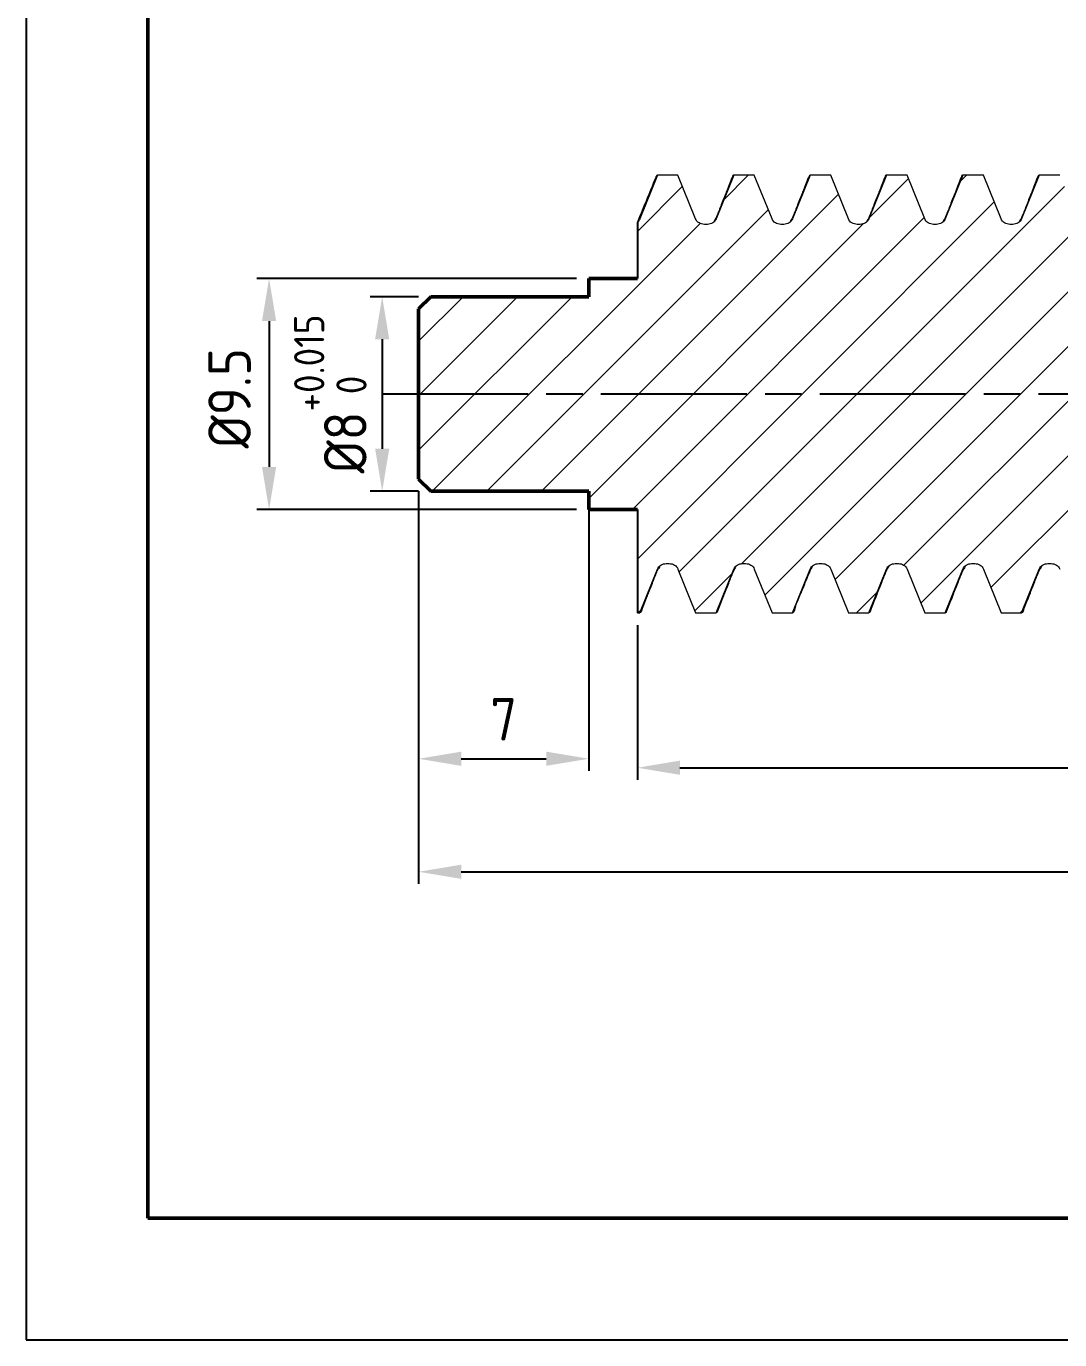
# Model space of a CAD drawing. Header units: millimetres. Extents: x 538 to 2406, y -113 to 359.
# Drawn here: x 1330 to 1372.5, y 39 to 93 of the extents above; entities that cross this region are included whole.
import ezdxf

# ---------------------------------------------------------------- set-up
doc = ezdxf.new("R2010")
doc.units = ezdxf.units.MM
doc.header["$LTSCALE"] = 0.5
doc.header["$PDSIZE"] = -5
doc.linetypes.add('AM_ISO08W050', pattern=[18, 12, -1.5, 3, -1.5])
doc.layers.get('0').update_dxf_attribs({"lineweight": 50})
for name, color, linetype, lineweight in [('AM_5', 3, 'Continuous', 25), ('AM_7', 4, 'AM_ISO08W050', 25), ('粗实线层', 7, 'Continuous', 50), ('细实线层', 7, 'Continuous', 25)]:
    doc.layers.add(name, color=color, linetype=linetype, lineweight=lineweight)
doc.styles.get("Standard").update_dxf_attribs({"font": 'isocp.shx', "bigfont": 'gbcbig.shx'})
doc.dimstyles.new('AM_ISO$0', dxfattribs={"dimscale": 0.5, "dimtxt": 3.5, "dimasz": 3.5, "dimexe": 1, "dimexo": 1, "dimgap": 1.5, "dimtad": 1, "dimdsep": 46, "dimtxsty": 'Standard', "dimcen": 0, "dimclrd": 256, "dimclre": 256, "dimclrt": 2, "dimadec": 0, "dimazin": 2, "dimtp": 0.1, "dimtm": 0.1, "dimtfac": 0.71, "dimtdec": 3, "dimtmove": 0, "dimatfit": 3, "dimfxl": 1, "dimlwd": -1, "dimlwe": -1, "dimarcsym": 1})

# ---------------------------------------------------------------- blocks, each defined once
blk = doc.blocks.new('$CAXA_FRAME_13B17AC1$')
at = {"layer": '粗实线层'}
for p, q in [((95, 138.5), (-95, 138.5)), ((-95, 138.5), (-95, -138.5))]:
    blk.add_line(p, q, dxfattribs=at)
at = {"layer": '细实线层'}
for p, q in [((105, 148.5), (-105, 148.5)), ((-105, 148.5), (-105, -148.5))]:
    blk.add_line(p, q, dxfattribs=at)
blk = doc.blocks.new('*D157')
at = {"layer": 'AM_5', "linetype": 'ByBlock', "transparency": 16777216}
for p, q in [((1346.166, 73.893), (1346.166, 57.746)), ((1412.166, 70.393), (1412.166, 57.746)), ((1347.916, 58.246), (1410.416, 58.246))]:
    blk.add_line(p, q, dxfattribs=at)
at = {"layer": 'AM_5', "lineweight": 50, "transparency": 16777216}
for points in [[(1347.916, 58.537), (1347.916, 57.954), (1346.166, 58.246)], [(1410.416, 58.537), (1410.416, 57.954), (1412.166, 58.246)]]:
    blk.add_solid(points, dxfattribs=at)
at = {"layer": 'Defpoints', "color": 0, "lineweight": 50, "transparency": 16777216}
for p in [(1346.166, 74.393), (1412.166, 70.893), (1412.166, 58.246)]:
    blk.add_point(p, dxfattribs=at)
at = {"layer": 'AM_5', "color": 2, "transparency": 16777216, "insert": (1380.03, 59.871), "char_height": 1.75, "attachment_point": 5}
blk.add_mtext('66', dxfattribs=at)
blk = doc.blocks.new('*D160')
at = {"layer": 'AM_5', "linetype": 'ByBlock', "transparency": 16777216}
for p, q in [((1346.166, 73.893), (1346.166, 62.393)), ((1353.166, 73.393), (1353.166, 62.393)), ((1347.916, 62.893), (1351.416, 62.893))]:
    blk.add_line(p, q, dxfattribs=at)
at = {"layer": 'AM_5', "lineweight": 50, "transparency": 16777216}
for points in [[(1347.916, 63.185), (1347.916, 62.601), (1346.166, 62.893)], [(1351.416, 63.185), (1351.416, 62.601), (1353.166, 62.893)]]:
    blk.add_solid(points, dxfattribs=at)
at = {"layer": 'Defpoints', "color": 0, "lineweight": 50, "transparency": 16777216}
for p in [(1346.166, 74.393), (1353.166, 73.893), (1353.166, 62.893)]:
    blk.add_point(p, dxfattribs=at)
at = {"layer": 'AM_5', "color": 2, "transparency": 16777216, "insert": (1349.666, 64.518), "char_height": 1.75, "attachment_point": 5}
blk.add_mtext('7', dxfattribs=at)
blk = doc.blocks.new('*D161')
at = {"layer": 'AM_5', "linetype": 'ByBlock', "transparency": 16777216}
for p, q in [((1355.166, 68.393), (1355.166, 62.024)), ((1405.166, 68.393), (1405.166, 62.024)), ((1356.916, 62.524), (1403.416, 62.524))]:
    blk.add_line(p, q, dxfattribs=at)
at = {"layer": 'AM_5', "lineweight": 50, "transparency": 16777216}
for points in [[(1356.916, 62.816), (1356.916, 62.233), (1355.166, 62.524)], [(1403.416, 62.816), (1403.416, 62.233), (1405.166, 62.524)]]:
    blk.add_solid(points, dxfattribs=at)
at = {"layer": 'Defpoints', "color": 0, "lineweight": 50, "transparency": 16777216}
for p in [(1355.166, 68.893), (1405.166, 68.893), (1405.166, 62.524)]:
    blk.add_point(p, dxfattribs=at)
at = {"layer": 'AM_5', "color": 2, "transparency": 16777216, "insert": (1380.166, 64.149), "char_height": 1.75, "attachment_point": 5}
blk.add_mtext('50', dxfattribs=at)
blk = doc.blocks.new('*D162')
at = {"layer": 'AM_5', "linetype": 'ByBlock', "transparency": 16777216}
for p, q in [((1352.666, 82.643), (1339.512, 82.643)), ((1340.012, 80.893), (1340.012, 74.893)), ((1352.666, 73.143), (1339.512, 73.143))]:
    blk.add_line(p, q, dxfattribs=at)
at = {"layer": 'AM_5', "lineweight": 50, "transparency": 16777216}
for points in [[(1339.72, 80.893), (1340.304, 80.893), (1340.012, 82.643)], [(1339.72, 74.893), (1340.304, 74.893), (1340.012, 73.143)]]:
    blk.add_solid(points, dxfattribs=at)
at = {"layer": 'Defpoints', "color": 0, "lineweight": 50, "transparency": 16777216}
for p in [(1353.166, 82.643), (1340.012, 73.143), (1353.166, 73.143)]:
    blk.add_point(p, dxfattribs=at)
at = {"layer": 'AM_5', "color": 2, "transparency": 16777216, "insert": (1338.387, 77.716), "char_height": 1.75, "attachment_point": 5, "rotation": 90}
blk.add_mtext('%%C9.5', dxfattribs=at)
blk = doc.blocks.new('*D163')
at = {"layer": 'AM_5', "linetype": 'ByBlock', "transparency": 16777216}
for p, q in [((1346.166, 81.893), (1344.166, 81.893)), ((1344.666, 80.143), (1344.666, 75.643)), ((1346.166, 73.893), (1344.166, 73.893))]:
    blk.add_line(p, q, dxfattribs=at)
at = {"layer": 'AM_5', "lineweight": 50, "transparency": 16777216}
for points in [[(1344.374, 80.143), (1344.958, 80.143), (1344.666, 81.893)], [(1344.374, 75.643), (1344.958, 75.643), (1344.666, 73.893)]]:
    blk.add_solid(points, dxfattribs=at)
at = {"layer": 'Defpoints', "color": 0, "lineweight": 50, "transparency": 16777216}
for p in [(1346.666, 81.893), (1344.666, 73.893), (1346.666, 73.893)]:
    blk.add_point(p, dxfattribs=at)
at = {"layer": 'AM_5', "color": 2, "transparency": 16777216, "insert": (1342.533, 77.893), "char_height": 1.75, "attachment_point": 5, "rotation": 90}
blk.add_mtext('%%C8{}{\\H0.71x;\\C3;\\S+0.015^  0;}', dxfattribs=at)

msp = doc.modelspace()

# ---------------------------------------------------------------- linework, layer by layer
at = {"color": 7, "linetype": 'Continuous', "lineweight": 0}
for p, q in [((1355.1661, 84.5759), (1357.0219, 86.4318)), ((1356.8824, 70.5768), (1372.732, 86.4264)), ((1358.7307, 85.8955), (1359.7282, 86.893)), ((1364.707, 85.1366), (1366.3187, 86.7483)), ((1368.4573, 86.6419), (1368.7085, 86.893)), ((1351.2183, 73.893), (1363.4353, 86.1099)), ((1363.2957, 70.2549), (1379.1454, 86.1046)), ((1348.9733, 73.893), (1360.5518, 85.4715)), ((1355.1661, 71.1056), (1369.8486, 85.7881)), ((1360.4123, 69.6166), (1376.2619, 85.4662)), ((1369.7091, 69.9331), (1385.5587, 85.7827)), ((1346.7282, 73.893), (1357.7428, 84.9076)), ((1353.1661, 73.5957), (1364.4575, 84.8871)), ((1354.9585, 73.143), (1366.9652, 85.1497)), ((1359.468, 70.9174), (1373.4559, 84.9052)), ((1366.1337, 70.8478), (1380.1766, 84.8908)), ((1366.8256, 69.2947), (1382.6753, 85.1444)), ((1353.1661, 82.5759), (1353.2331, 82.643)), ((1346.1661, 80.0661), (1347.993, 81.893)), ((1346.1661, 77.821), (1350.2381, 81.893)), ((1346.1661, 75.5759), (1352.4831, 81.893)), ((1357.5289, 68.9782), (1359.0597, 70.5091)), ((1364.1789, 68.893), (1365.036, 69.7501)), ((1355.1986, 68.893), (1355.3094, 69.0038)), ((1370.914, 68.893), (1371.0123, 68.9912))]:
    msp.add_line(p, q, dxfattribs=at)
at = {"color": 7, "linetype": 'Continuous', "lineweight": 15}
for p, q in [((1355.9925, 86.893), (1355.2646, 85.093)), ((1356.835, 86.893), (1355.9925, 86.893)), ((1357.5633, 85.093), (1356.8354, 86.893)), ((1359.1341, 86.893), (1358.4062, 85.093)), ((1359.9762, 86.893), (1359.1341, 86.893)), ((1360.7049, 85.093), (1359.977, 86.893)), ((1362.2757, 86.893), (1361.5478, 85.093)), ((1363.1178, 86.893), (1362.2757, 86.893)), ((1363.8465, 85.093), (1363.1186, 86.893)), ((1365.4173, 86.893), (1364.6894, 85.093)), ((1366.2587, 86.893), (1365.4173, 86.893)), ((1366.9881, 85.093), (1366.2602, 86.893)), ((1368.5589, 86.893), (1367.831, 85.093)), ((1369.401, 86.893), (1368.5589, 86.893)), ((1370.1297, 85.093), (1369.4018, 86.893)), ((1371.7005, 86.893), (1370.9726, 85.093)), ((1372.5419, 86.893), (1371.7005, 86.893)), ((1358.0491, 84.868), (1357.9204, 84.868)), ((1361.1907, 84.868), (1361.062, 84.868)), ((1364.3323, 84.868), (1364.2036, 84.868)), ((1367.4739, 84.868), (1367.3452, 84.868)), ((1370.6155, 84.868), (1370.4868, 84.868)), ((1356.3496, 70.918), (1356.4783, 70.918)), ((1359.4912, 70.918), (1359.6199, 70.918)), ((1362.6328, 70.918), (1362.7615, 70.918)), ((1365.7744, 70.918), (1365.9031, 70.918)), ((1368.916, 70.918), (1369.0447, 70.918)), ((1372.0576, 70.918), (1372.1863, 70.918)), ((1355.2646, 68.893), (1355.9925, 70.693)), ((1356.8354, 70.693), (1357.5633, 68.893)), ((1358.4062, 68.893), (1359.1341, 70.693)), ((1359.977, 70.693), (1360.7049, 68.893)), ((1361.5478, 68.893), (1362.2757, 70.693)), ((1363.1186, 70.693), (1363.8465, 68.893)), ((1364.6894, 68.893), (1365.4173, 70.693)), ((1366.2602, 70.693), (1366.9881, 68.893)), ((1367.831, 68.893), (1368.5589, 70.693)), ((1369.4018, 70.693), (1370.1297, 68.893)), ((1370.9725, 68.893), (1371.7005, 70.693)), ((1355.1661, 68.893), (1355.2646, 68.893)), ((1357.5633, 68.893), (1358.4062, 68.893)), ((1360.7049, 68.893), (1361.5478, 68.893)), ((1363.8465, 68.893), (1364.6894, 68.893)), ((1366.9881, 68.893), (1367.831, 68.893)), ((1370.1297, 68.893), (1370.9726, 68.893))]:
    msp.add_line(p, q, dxfattribs=at)
at = {"color": 7, "linetype": 'Continuous', "lineweight": -3}
for p, q in [((1355.1661, 84.9594), (1355.1661, 82.643)), ((1355.1661, 73.143), (1355.1661, 68.893))]:
    msp.add_line(p, q, dxfattribs=at)
at = {"color": 7, "linetype": 'Continuous', "lineweight": 50}
for p, q in [((1353.1661, 81.893), (1353.1661, 82.643)), ((1353.1661, 82.643), (1355.1661, 82.643)), ((1346.1661, 81.393), (1346.6661, 81.893)), ((1346.6661, 81.893), (1348.1661, 81.893)), ((1348.1661, 81.893), (1353.1661, 81.893)), ((1346.1661, 74.393), (1346.1661, 81.393)), ((1346.6661, 73.893), (1346.1661, 74.393)), ((1348.1661, 73.893), (1346.6661, 73.893)), ((1353.1661, 73.893), (1348.1661, 73.893)), ((1353.1661, 73.143), (1353.1661, 73.893)), ((1355.1661, 73.143), (1353.1661, 73.143))]:
    msp.add_line(p, q, dxfattribs=at)
at = {"color": 7, "linetype": 'Continuous', "lineweight": 15}
for points, knots in [([(1355.9082, 86.7684), (1355.7854, 86.4683), (1355.5438, 85.8777), (1355.3019, 85.2887), (1355.1829, 84.999)], [0, 0, 0, 0, 0.50821495, 1, 1, 1, 1]), ([(1355.9925, 86.893), (1355.9718, 86.8868), (1355.9434, 86.8784), (1355.9157, 86.7795), (1355.9083, 86.753)], [0, 0, 0, 0, 0.73303136, 1, 1, 1, 1]), ([(1359.0525, 86.7761), (1358.9781, 86.5879), (1358.8442, 86.2486), (1358.6323, 85.7078), (1358.4716, 85.3072), (1358.3898, 85.1143), (1358.3687, 85.0644)], [0, 0, 0, 0, 0.3710379, 0.6686764, 0.9143517, 1, 1, 1, 1]), ([(1359.1341, 86.893), (1359.1338, 86.893), (1359.1094, 86.8926), (1359.0816, 86.8827), (1359.0551, 86.7769), (1359.0521, 86.7648)], [0, 0, 0, 0, 0.01258144, 0.88683111, 1, 1, 1, 1]), ([(1362.1941, 86.7761), (1362.1197, 86.5879), (1361.9858, 86.2487), (1361.7739, 85.7076), (1361.61, 85.2992), (1361.5249, 85.0989), (1361.5006, 85.0415)], [0, 0, 0, 0, 0.3662686, 0.6600812, 0.9025986, 1, 1, 1, 1]), ([(1362.2757, 86.893), (1362.2549, 86.8872), (1362.2273, 86.8796), (1362.2002, 86.7835), (1362.1935, 86.7596)], [0, 0, 0, 0, 0.751703, 1, 1, 1, 1]), ([(1365.3356, 86.7761), (1365.2613, 86.5879), (1365.1274, 86.2486), (1364.9155, 85.7078), (1364.7556, 85.3091), (1364.6745, 85.1179), (1364.6541, 85.0698)], [0, 0, 0, 0, 0.372169, 0.6707149, 0.9171392, 1, 1, 1, 1]), ([(1365.4173, 86.893), (1365.3924, 86.8894), (1365.3647, 86.8854), (1365.3379, 86.7765), (1365.3353, 86.7658)], [0, 0, 0, 0, 0.9018466, 1, 1, 1, 1]), ([(1368.4772, 86.7761), (1368.4029, 86.5879), (1368.269, 86.2486), (1368.0571, 85.7078), (1367.8962, 85.3066), (1367.8141, 85.1132), (1367.7928, 85.0628)], [0, 0, 0, 0, 0.3707039, 0.6680745, 0.9135286, 1, 1, 1, 1]), ([(1368.5589, 86.893), (1368.5329, 86.8904), (1368.5052, 86.8877), (1368.4786, 86.7759), (1368.477, 86.7695)], [0, 0, 0, 0, 0.9421846, 1, 1, 1, 1]), ([(1371.6188, 86.7761), (1371.5445, 86.5879), (1371.4105, 86.2486), (1371.1987, 85.7078), (1371.0388, 85.3092), (1370.9578, 85.1181), (1370.9374, 85.0701)], [0, 0, 0, 0, 0.3722436, 0.6708493, 0.917323, 1, 1, 1, 1]), ([(1371.7005, 86.893), (1371.678, 86.8878), (1371.6503, 86.8815), (1371.6233, 86.7797), (1371.6183, 86.7607)], [0, 0, 0, 0, 0.8134614, 1, 1, 1, 1]), ([(1355.1816, 84.9979), (1355.1802, 84.9935), (1355.1786, 84.9884), (1355.167, 84.9771), (1355.1654, 84.9757)], [0, 0, 0, 0, 0.8694387, 1, 1, 1, 1]), ([(1357.9204, 84.868), (1357.8477, 84.868), (1357.7679, 84.8886), (1357.637, 84.9711), (1357.5882, 85.0316), (1357.5633, 85.093)], [0, 0, 0, 0, 0.5, 0.5, 1, 1, 1, 1]), ([(1358.4062, 85.093), (1358.3813, 85.0316), (1358.3325, 84.9711), (1358.2016, 84.8886), (1358.1218, 84.868), (1358.0491, 84.868)], [0, 0, 0, 0, 0.5, 0.5, 1, 1, 1, 1]), ([(1361.062, 84.868), (1360.9893, 84.868), (1360.9095, 84.8886), (1360.7786, 84.9711), (1360.7297, 85.0316), (1360.7049, 85.093)], [0, 0, 0, 0, 0.5, 0.5, 1, 1, 1, 1]), ([(1361.5478, 85.093), (1361.5229, 85.0316), (1361.4741, 84.9711), (1361.3432, 84.8886), (1361.2634, 84.868), (1361.1907, 84.868)], [0, 0, 0, 0, 0.5, 0.5, 1, 1, 1, 1]), ([(1364.2036, 84.868), (1364.1309, 84.868), (1364.051, 84.8886), (1363.9202, 84.9711), (1363.8713, 85.0316), (1363.8465, 85.093)], [0, 0, 0, 0, 0.5, 0.5, 1, 1, 1, 1]), ([(1364.6894, 85.093), (1364.6645, 85.0316), (1364.6157, 84.9711), (1364.4848, 84.8886), (1364.4049, 84.868), (1364.3323, 84.868)], [0, 0, 0, 0, 0.5, 0.5, 1, 1, 1, 1]), ([(1367.3452, 84.868), (1367.2725, 84.868), (1367.1926, 84.8886), (1367.0618, 84.9711), (1367.0129, 85.0316), (1366.9881, 85.093)], [0, 0, 0, 0, 0.5, 0.5, 1, 1, 1, 1]), ([(1367.831, 85.093), (1367.8061, 85.0316), (1367.7573, 84.9711), (1367.6264, 84.8886), (1367.5465, 84.868), (1367.4739, 84.868)], [0, 0, 0, 0, 0.5, 0.5, 1, 1, 1, 1]), ([(1370.4868, 84.868), (1370.4141, 84.868), (1370.3342, 84.8886), (1370.2034, 84.9711), (1370.1545, 85.0316), (1370.1297, 85.093)], [0, 0, 0, 0, 0.5, 0.5, 1, 1, 1, 1]), ([(1370.9726, 85.093), (1370.9477, 85.0316), (1370.8989, 84.9711), (1370.768, 84.8886), (1370.6881, 84.868), (1370.6155, 84.868)], [0, 0, 0, 0, 0.5, 0.5, 1, 1, 1, 1]), ([(1355.9925, 70.693), (1356.0174, 70.7544), (1356.0662, 70.8149), (1356.1971, 70.8974), (1356.2769, 70.918), (1356.3496, 70.918)], [0, 0, 0, 0, 0.5, 0.5, 1, 1, 1, 1]), ([(1356.4783, 70.918), (1356.551, 70.918), (1356.6308, 70.8974), (1356.7617, 70.8149), (1356.8105, 70.7544), (1356.8354, 70.693)], [0, 0, 0, 0, 0.5, 0.5, 1, 1, 1, 1]), ([(1359.1341, 70.693), (1359.159, 70.7544), (1359.2078, 70.8149), (1359.3387, 70.8974), (1359.4185, 70.918), (1359.4912, 70.918)], [0, 0, 0, 0, 0.5, 0.5, 1, 1, 1, 1]), ([(1359.2208, 70.8113), (1359.2123, 70.7871), (1359.1838, 70.7059), (1359.1546, 70.6983), (1359.1341, 70.693)], [0, 0, 0, 0, 0.2969805, 1, 1, 1, 1]), ([(1359.6199, 70.918), (1359.6926, 70.918), (1359.7724, 70.8974), (1359.9033, 70.8149), (1359.9521, 70.7544), (1359.977, 70.693)], [0, 0, 0, 0, 0.5, 0.5, 1, 1, 1, 1]), ([(1362.2757, 70.693), (1362.3005, 70.7544), (1362.3494, 70.8149), (1362.4803, 70.8974), (1362.5601, 70.918), (1362.6328, 70.918)], [0, 0, 0, 0, 0.5, 0.5, 1, 1, 1, 1]), ([(1362.7615, 70.918), (1362.8341, 70.918), (1362.914, 70.8974), (1363.0449, 70.8149), (1363.0937, 70.7544), (1363.1186, 70.693)], [0, 0, 0, 0, 0.5, 0.5, 1, 1, 1, 1]), ([(1365.4173, 70.693), (1365.4421, 70.7544), (1365.491, 70.8149), (1365.6218, 70.8974), (1365.7017, 70.918), (1365.7744, 70.918)], [0, 0, 0, 0, 0.5, 0.5, 1, 1, 1, 1]), ([(1365.504, 70.8112), (1365.4956, 70.7873), (1365.467, 70.7058), (1365.4379, 70.6983), (1365.4173, 70.693)], [0, 0, 0, 0, 0.2943546, 1, 1, 1, 1]), ([(1365.9031, 70.918), (1365.9757, 70.918), (1366.0556, 70.8974), (1366.1865, 70.8149), (1366.2353, 70.7544), (1366.2602, 70.693)], [0, 0, 0, 0, 0.5, 0.5, 1, 1, 1, 1]), ([(1367.9126, 69.0099), (1367.9869, 69.1981), (1368.1209, 69.5373), (1368.3328, 70.0784), (1368.4983, 70.4906), (1368.5848, 70.6945), (1368.6107, 70.7554)], [0, 0, 0, 0, 0.3640397, 0.6560644, 0.897106, 1, 1, 1, 1]), ([(1368.5589, 70.693), (1368.5837, 70.7544), (1368.6326, 70.8149), (1368.7634, 70.8974), (1368.8433, 70.918), (1368.916, 70.918)], [0, 0, 0, 0, 0.5, 0.5, 1, 1, 1, 1]), ([(1369.0447, 70.918), (1369.1173, 70.918), (1369.1972, 70.8974), (1369.3281, 70.8149), (1369.3769, 70.7544), (1369.4018, 70.693)], [0, 0, 0, 0, 0.5, 0.5, 1, 1, 1, 1]), ([(1371.7005, 70.693), (1371.7253, 70.7544), (1371.7742, 70.8149), (1371.905, 70.8974), (1371.9849, 70.918), (1372.0576, 70.918)], [0, 0, 0, 0, 0.5, 0.5, 1, 1, 1, 1]), ([(1372.1863, 70.918), (1372.2589, 70.918), (1372.3388, 70.8974), (1372.4697, 70.8149), (1372.5185, 70.7544), (1372.5434, 70.693)], [0, 0, 0, 0, 0.5, 0.5, 1, 1, 1, 1]), ([(1355.3462, 69.0099), (1355.4206, 69.1981), (1355.5545, 69.5373), (1355.7664, 70.0784), (1355.9301, 70.4863), (1356.0149, 70.6861), (1356.0391, 70.743)], [0, 0, 0, 0, 0.366575, 0.6606335, 0.9033538, 1, 1, 1, 1]), ([(1358.4878, 69.0099), (1358.5622, 69.1981), (1358.6961, 69.5373), (1358.908, 70.0783), (1359.0694, 70.4807), (1359.152, 70.6754), (1359.1739, 70.7271)], [0, 0, 0, 0, 0.36988818, 0.66660443, 0.9115185, 1, 1, 1, 1]), ([(1361.6715, 69.1635), (1361.794, 69.4598), (1362.0128, 69.9888), (1362.2317, 70.5154), (1362.328, 70.7469)], [0, 0, 0, 0, 0.5602596, 1, 1, 1, 1]), ([(1364.771, 69.0099), (1364.8453, 69.1981), (1364.9793, 69.5373), (1365.1911, 70.0783), (1365.3526, 70.4808), (1365.4353, 70.6755), (1365.4572, 70.7272)], [0, 0, 0, 0, 0.3698496, 0.6665349, 0.9114235, 1, 1, 1, 1]), ([(1371.0542, 69.0099), (1371.1285, 69.1981), (1371.2625, 69.5373), (1371.4744, 70.0784), (1371.639, 70.4885), (1371.7247, 70.6905), (1371.7498, 70.7495)], [0, 0, 0, 0, 0.36523964, 0.65822693, 0.90006307, 1, 1, 1, 1]), ([(1361.6726, 69.1709), (1361.653, 69.0932), (1361.629, 68.998), (1361.6006, 68.9408), (1361.5874, 68.9193), (1361.5742, 68.9042), (1361.561, 68.8948), (1361.5522, 68.8936), (1361.5478, 68.893)], [0, 0, 0, 0, 0.4706245, 0.5764988, 0.6823731, 0.7882475, 0.894122, 1, 1, 1, 1]), ([(1355.347, 69.021), (1355.3362, 68.9891), (1355.3087, 68.9082), (1355.2812, 68.8987), (1355.2646, 68.893)], [0, 0, 0, 0, 0.394368, 1, 1, 1, 1]), ([(1358.4882, 69.0107), (1358.4747, 68.9766), (1358.4474, 68.9078), (1358.42, 68.898), (1358.4062, 68.893)], [0, 0, 0, 0, 0.4939778, 1, 1, 1, 1]), ([(1364.7722, 69.0313), (1364.761, 68.9947), (1364.7334, 68.9046), (1364.7058, 68.8973), (1364.6894, 68.893)], [0, 0, 0, 0, 0.4062093, 1, 1, 1, 1]), ([(1367.9135, 69.0255), (1367.8968, 68.9787), (1367.8693, 68.9018), (1367.8417, 68.8955), (1367.831, 68.893)], [0, 0, 0, 0, 0.608508, 1, 1, 1, 1]), ([(1371.0545, 69.0104), (1371.0544, 69.0099), (1371.0322, 68.9219), (1371.0049, 68.9006), (1370.9777, 68.8942), (1370.9725, 68.893)], [0, 0, 0, 0, 0.0049298, 0.8114408, 1, 1, 1, 1])]:
    msp.add_open_spline(points, degree=3, knots=knots, dxfattribs=at)
msp.add_open_spline([(1355.2646, 85.093), (1355.2452, 85.045), (1355.2116, 84.9974), (1355.1661, 84.9594)], degree=3, dxfattribs=at)
at = {"color": 8, "linetype": 'Continuous', "lineweight": 15}
for points, knots in [([(1355.2646, 85.093), (1355.2539, 85.0913), (1355.2278, 85.087), (1355.2021, 85.029), (1355.1869, 84.9948)], [0, 0, 0, 0, 0.410577, 1, 1, 1, 1]), ([(1358.4062, 85.093), (1358.4058, 85.093), (1358.3875, 85.0928), (1358.3576, 85.0762), (1358.3287, 85.0018), (1358.3175, 84.9731)], [0, 0, 0, 0, 0.0116279, 0.6183012, 1, 1, 1, 1]), ([(1361.5478, 85.093), (1361.5216, 85.0851), (1361.4913, 85.0759), (1361.4618, 84.9845), (1361.4578, 84.972)], [0, 0, 0, 0, 0.86350171, 1, 1, 1, 1]), ([(1364.6894, 85.093), (1364.6736, 85.0884), (1364.6432, 85.0794), (1364.6132, 85.0066), (1364.5988, 84.9716)], [0, 0, 0, 0, 0.519343, 1, 1, 1, 1]), ([(1367.831, 85.093), (1367.8255, 85.0921), (1367.8021, 85.0881), (1367.7722, 85.0607), (1367.7484, 84.9911), (1367.7422, 84.973)], [0, 0, 0, 0, 0.1826932, 0.7877656, 1, 1, 1, 1]), ([(1370.9726, 85.093), (1370.957, 85.0856), (1370.9259, 85.0709), (1370.8945, 85.0226), (1370.8791, 84.97), (1370.8789, 84.969)], [0, 0, 0, 0, 0.4965994, 0.9910835, 1, 1, 1, 1]), ([(1356.0805, 70.8124), (1356.0768, 70.7995), (1356.0481, 70.7016), (1356.0183, 70.697), (1355.9925, 70.693)], [0, 0, 0, 0, 0.1312222, 1, 1, 1, 1]), ([(1362.3631, 70.8118), (1362.3585, 70.7968), (1362.33, 70.7025), (1362.3005, 70.6973), (1362.2757, 70.693)], [0, 0, 0, 0, 0.1588226, 1, 1, 1, 1]), ([(1368.6497, 70.8147), (1368.6481, 70.8085), (1368.6186, 70.6983), (1368.5879, 70.6956), (1368.5589, 70.693)], [0, 0, 0, 0, 0.0557251, 1, 1, 1, 1]), ([(1371.7899, 70.8135), (1371.7874, 70.8044), (1371.7583, 70.6999), (1371.7281, 70.6963), (1371.7005, 70.693)], [0, 0, 0, 0, 0.08776016, 1, 1, 1, 1])]:
    msp.add_open_spline(points, degree=3, knots=knots, dxfattribs=at)
at = {"layer": 'AM_7'}
msp.add_line((1344.6661, 77.893), (1413.6661, 77.893), dxfattribs=at)

# ---------------------------------------------------------------- block references
at = {"layer": '粗实线层', "xscale": 0.5, "yscale": 0.5, "zscale": 0.5, "rotation": 90}
msp.add_blockref('$CAXA_FRAME_13B17AC1$', (1404.2719, 91.504), dxfattribs=at)

# ---------------------------------------------------------------- dimensions: what is measured, and where the dimension line sits
at = {"layer": 'AM_5'}
for base, p1, p2, text, picture, middle in [((1344.6661, 73.893), (1346.6661, 81.893), (1346.6661, 73.893), '%%C<>{}{\\H0.71x;\\C3;\\S+0.015^  0;}', '*D163', (1344.6661, 77.893)), ((1340.012, 73.143), (1353.1661, 82.643), (1353.1661, 73.143), '%%C<>', '*D162', (1340.012, 77.7164))]:
    dim = msp.add_linear_dim(base=base, p1=p1, p2=p2, angle=90, text=text, dimstyle='AM_ISO$0', override={"dimpost": ''}, dxfattribs=at)
    dim.commit()
    dim.dimension.update_dxf_attribs({"geometry": picture, "text_midpoint": middle, "dimtype": 160})
dim = msp.add_linear_dim(base=(1412.1661, 58.2457), p1=(1346.1661, 74.393), p2=(1412.1661, 70.893), dimstyle='AM_ISO$0', dxfattribs=at)
dim.commit()
dim.dimension.update_dxf_attribs({"geometry": '*D157', "text_midpoint": (1380.03, 58.2457), "dimtype": 160})
for base, p1, p2, picture, middle in [((1353.1661, 62.893), (1346.1661, 74.393), (1353.1661, 73.893), '*D160', (1349.6661, 64.518)), ((1405.1661, 62.5244), (1355.1661, 68.893), (1405.1661, 68.893), '*D161', (1380.1661, 64.1494))]:
    dim = msp.add_linear_dim(base=base, p1=p1, p2=p2, dimstyle='AM_ISO$0', override={"dimpost": ''}, dxfattribs=at)
    dim.commit()
    dim.dimension.update_dxf_attribs({"geometry": picture, "text_midpoint": middle})

doc.saveas('drawing.dxf')
